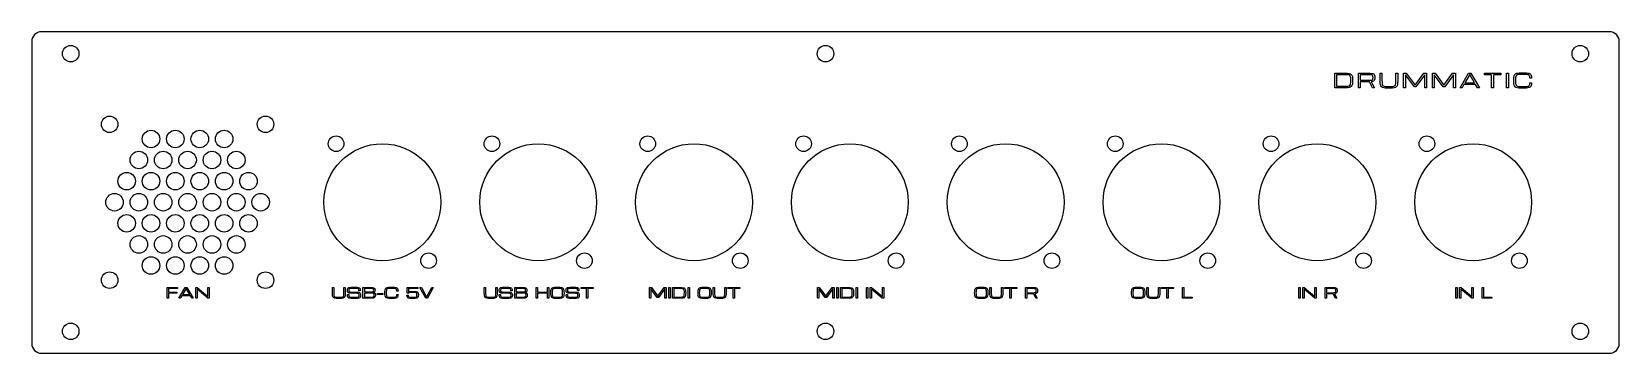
# Model space of a CAD drawing. Header units: millimetres. Extents: x 0 to 326, y 0 to 66.
import ezdxf

# ---------------------------------------------------------------- set-up
doc = ezdxf.new("R2010")
doc.units = ezdxf.units.MM
for name, color, linetype in [('INCISIONE', 5, 'Continuous'), ('SVASATI', 6, 'Continuous'), ('TAGLIO', 1, 'Continuous')]:
    doc.layers.add(name, color=color, linetype=linetype)

msp = doc.modelspace()

# ---------------------------------------------------------------- linework, layer by layer
at = {"layer": 'INCISIONE'}
for points in [[(267.57, 54.5), (267.57, 57.5), (269.8, 57.5), (270.2, 57.49), (270.52, 57.45), (270.77, 57.37), (270.97, 57.24), (271.1, 57.06), (271.19, 56.8), (271.24, 56.47), (271.25, 56.04), (271.25, 55.96), (271.24, 55.54), (271.19, 55.21), (271.1, 54.96), (270.97, 54.77), (270.77, 54.64), (270.52, 54.56), (270.2, 54.51), (269.8, 54.5), (267.57, 54.5)], [(267.95, 54.82), (269.8, 54.82), (270.12, 54.83), (270.36, 54.86), (270.55, 54.91), (270.69, 55), (270.78, 55.14), (270.84, 55.34), (270.87, 55.61), (270.88, 55.96), (270.88, 56.04), (270.87, 56.33), (270.85, 56.57), (270.82, 56.76), (270.77, 56.91), (270.69, 57.01), (270.58, 57.09), (270.44, 57.13), (270.27, 57.16), (270.06, 57.17), (269.8, 57.18), (267.95, 57.18), (267.95, 54.82)], [(272.45, 57.5), (274.46, 57.5), (274.86, 57.49), (275.17, 57.46), (275.41, 57.41), (275.58, 57.33), (275.69, 57.21), (275.76, 57.06), (275.8, 56.88), (275.81, 56.64), (275.81, 56.57), (275.8, 56.35), (275.76, 56.16), (275.68, 56.01), (275.54, 55.89), (275.35, 55.8), (275.07, 55.74), (275.73, 54.5), (275.35, 54.5), (274.71, 55.72), (274.67, 55.71), (274.63, 55.71), (274.55, 55.71), (272.83, 55.71), (272.83, 54.5), (272.45, 54.5), (272.45, 57.5)], [(272.83, 56.04), (274.49, 56.04), (274.79, 56.04), (275.01, 56.06), (275.18, 56.09), (275.3, 56.14), (275.37, 56.21), (275.41, 56.3), (275.43, 56.42), (275.44, 56.57), (275.44, 56.64), (275.43, 56.81), (275.4, 56.94), (275.35, 57.03), (275.26, 57.1), (275.13, 57.14), (274.95, 57.16), (274.7, 57.17), (274.39, 57.18), (272.83, 57.18), (272.83, 56.04)], [(278.35, 54.44), (277.95, 54.45), (277.63, 54.5), (277.38, 54.58), (277.19, 54.72), (277.05, 54.91), (276.96, 55.18), (276.92, 55.52), (276.9, 55.96), (276.9, 57.5), (277.27, 57.5), (277.27, 55.96), (277.28, 55.66), (277.3, 55.41), (277.33, 55.21), (277.39, 55.06), (277.46, 54.95), (277.57, 54.87), (277.71, 54.81), (277.88, 54.78), (278.09, 54.77), (278.35, 54.76), (279.06, 54.76), (279.31, 54.77), (279.53, 54.78), (279.7, 54.81), (279.84, 54.87), (279.94, 54.95), (280.02, 55.06), (280.08, 55.21), (280.11, 55.41), (280.13, 55.66), (280.13, 55.96), (280.13, 57.5), (280.51, 57.5), (280.51, 55.96), (280.49, 55.52), (280.44, 55.18), (280.36, 54.91), (280.22, 54.72), (280.03, 54.58), (279.78, 54.5), (279.46, 54.45), (279.06, 54.44), (278.35, 54.44)], [(281.71, 54.5), (281.71, 57.5), (282.27, 57.5), (284.08, 55.05), (285.87, 57.5), (286.43, 57.5), (286.43, 54.5), (286.06, 54.5), (286.06, 57.16), (284.26, 54.7), (283.92, 54.7), (282.09, 57.16), (282.09, 54.5), (281.71, 54.5)], [(287.63, 54.5), (287.63, 57.5), (288.19, 57.5), (290.01, 55.05), (291.79, 57.5), (292.35, 57.5), (292.35, 54.5), (291.98, 54.5), (291.98, 57.16), (290.19, 54.7), (289.85, 54.7), (288.01, 57.16), (288.01, 54.5), (287.63, 54.5)], [(293.3, 54.5), (295.05, 57.5), (295.55, 57.5), (297.3, 54.5), (296.86, 54.5), (296.49, 55.19), (294.11, 55.19), (293.74, 54.5), (293.3, 54.5)], [(294.3, 55.5), (296.3, 55.5), (295.3, 57.25), (294.3, 55.5)], [(299.8, 54.5), (299.8, 57.19), (298.3, 57.19), (298.3, 57.5), (301.68, 57.5), (301.68, 57.19), (300.18, 57.19), (300.18, 54.5), (299.8, 54.5)], [(302.87, 54.5), (302.87, 57.5), (303.25, 57.5), (303.25, 54.5), (302.87, 54.5)], [(304.32, 55.96), (304.32, 56.04), (304.33, 56.41), (304.36, 56.71), (304.41, 56.95), (304.49, 57.15), (304.6, 57.3), (304.75, 57.41), (304.94, 57.48), (305.17, 57.53), (305.44, 57.55), (305.77, 57.56), (306.55, 57.56), (306.93, 57.55), (307.23, 57.52), (307.48, 57.47), (307.68, 57.37), (307.82, 57.24), (307.92, 57.04), (307.98, 56.79), (308, 56.47), (307.62, 56.47), (307.61, 56.72), (307.57, 56.91), (307.51, 57.04), (307.4, 57.13), (307.26, 57.19), (307.08, 57.22), (306.84, 57.23), (306.55, 57.24), (305.77, 57.24), (305.51, 57.23), (305.3, 57.22), (305.12, 57.19), (304.99, 57.15), (304.88, 57.07), (304.8, 56.96), (304.75, 56.8), (304.71, 56.61), (304.7, 56.35), (304.69, 56.04), (304.69, 55.96), (304.7, 55.66), (304.71, 55.41), (304.75, 55.21), (304.8, 55.06), (304.88, 54.95), (304.99, 54.87), (305.12, 54.81), (305.3, 54.78), (305.51, 54.77), (305.77, 54.76), (306.55, 54.76), (306.84, 54.77), (307.08, 54.78), (307.26, 54.8), (307.4, 54.86), (307.51, 54.94), (307.57, 55.08), (307.61, 55.26), (307.62, 55.51), (308, 55.51), (307.98, 55.19), (307.92, 54.94), (307.82, 54.75), (307.68, 54.62), (307.48, 54.53), (307.23, 54.47), (306.93, 54.45), (306.55, 54.44), (305.77, 54.44), (305.37, 54.45), (305.05, 54.5), (304.79, 54.58), (304.6, 54.72), (304.47, 54.91), (304.38, 55.18), (304.33, 55.52), (304.32, 55.96)], [(27.83, 11.3), (27.83, 13.5), (29.9, 13.5), (29.9, 13.27), (28.1, 13.27), (28.1, 12.54), (29.82, 12.54), (29.82, 12.31), (28.1, 12.31), (28.1, 11.3), (27.83, 11.3)], [(30.23, 11.3), (31.51, 13.5), (31.88, 13.5), (33.16, 11.3), (32.84, 11.3), (32.57, 11.8), (30.82, 11.8), (30.55, 11.3), (30.23, 11.3)], [(30.96, 12.03), (32.43, 12.03), (31.7, 13.32), (30.96, 12.03)], [(33.67, 11.3), (33.67, 13.5), (33.96, 13.5), (36.17, 11.64), (36.17, 11.64), (36.17, 13.5), (36.45, 13.5), (36.45, 11.3), (36.16, 11.3), (33.95, 13.18), (33.95, 13.18), (33.95, 11.3), (33.67, 11.3)], [(62.8, 11.25), (62.51, 11.27), (62.27, 11.3), (62.09, 11.36), (61.95, 11.46), (61.85, 11.6), (61.79, 11.8), (61.75, 12.05), (61.74, 12.37), (61.74, 13.5), (62.01, 13.5), (62.01, 12.37), (62.02, 12.15), (62.03, 11.97), (62.06, 11.82), (62.1, 11.71), (62.15, 11.63), (62.23, 11.57), (62.33, 11.53), (62.46, 11.51), (62.62, 11.5), (62.8, 11.49), (63.32, 11.49), (63.51, 11.5), (63.67, 11.51), (63.79, 11.53), (63.89, 11.57), (63.97, 11.63), (64.03, 11.71), (64.07, 11.82), (64.09, 11.97), (64.11, 12.15), (64.11, 12.37), (64.11, 13.5), (64.39, 13.5), (64.39, 12.37), (64.38, 12.05), (64.34, 11.8), (64.28, 11.6), (64.18, 11.46), (64.04, 11.36), (63.85, 11.3), (63.62, 11.27), (63.32, 11.25), (62.8, 11.25)], [(67.24, 11.94), (67.23, 12.05), (67.22, 12.14), (67.19, 12.2), (67.13, 12.24), (67.04, 12.27), (66.91, 12.29), (66.74, 12.3), (66.51, 12.31), (65.71, 12.32), (65.44, 12.33), (65.24, 12.35), (65.08, 12.39), (64.97, 12.45), (64.89, 12.53), (64.84, 12.64), (64.82, 12.76), (64.81, 12.92), (64.82, 13.09), (64.85, 13.23), (64.91, 13.34), (65.01, 13.42), (65.14, 13.48), (65.32, 13.52), (65.56, 13.54), (65.85, 13.55), (66.46, 13.55), (66.73, 13.54), (66.95, 13.53), (67.12, 13.5), (67.26, 13.44), (67.36, 13.36), (67.42, 13.23), (67.46, 13.06), (67.47, 12.84), (67.2, 12.84), (67.19, 13.01), (67.16, 13.13), (67.11, 13.22), (67.04, 13.27), (66.94, 13.29), (66.81, 13.31), (66.65, 13.31), (66.46, 13.31), (65.86, 13.31), (65.63, 13.31), (65.45, 13.3), (65.32, 13.28), (65.22, 13.25), (65.15, 13.21), (65.11, 13.14), (65.09, 13.04), (65.09, 12.92), (65.09, 12.82), (65.11, 12.74), (65.14, 12.67), (65.19, 12.63), (65.27, 12.6), (65.39, 12.58), (65.55, 12.57), (65.76, 12.56), (66.62, 12.55), (66.89, 12.54), (67.1, 12.52), (67.25, 12.47), (67.37, 12.42), (67.44, 12.33), (67.48, 12.23), (67.51, 12.1), (67.51, 11.94), (67.5, 11.76), (67.48, 11.61), (67.42, 11.49), (67.34, 11.4), (67.21, 11.33), (67.03, 11.29), (66.8, 11.26), (66.51, 11.25), (65.84, 11.25), (65.57, 11.26), (65.35, 11.28), (65.17, 11.32), (65.03, 11.38), (64.93, 11.48), (64.86, 11.62), (64.83, 11.8), (64.81, 12.03), (65.09, 12.03), (65.1, 11.85), (65.12, 11.72), (65.17, 11.62), (65.24, 11.56), (65.33, 11.52), (65.47, 11.5), (65.63, 11.49), (65.84, 11.49), (66.5, 11.49), (66.73, 11.5), (66.9, 11.51), (67.03, 11.53), (67.12, 11.57), (67.18, 11.63), (67.22, 11.71), (67.23, 11.81), (67.24, 11.94)], [(68.02, 11.3), (68.02, 13.5), (69.78, 13.5), (70, 13.49), (70.18, 13.45), (70.32, 13.39), (70.42, 13.29), (70.48, 13.15), (70.5, 12.95), (70.48, 12.78), (70.41, 12.63), (70.29, 12.53), (70.13, 12.49), (70.34, 12.44), (70.48, 12.32), (70.56, 12.15), (70.59, 11.94), (70.58, 11.76), (70.54, 11.62), (70.48, 11.51), (70.39, 11.42), (70.27, 11.36), (70.11, 11.33), (69.9, 11.31), (69.65, 11.3), (68.02, 11.3)], [(68.3, 12.58), (69.58, 12.58), (69.78, 12.59), (69.94, 12.6), (70.07, 12.63), (70.15, 12.69), (70.21, 12.8), (70.22, 12.95), (70.21, 13.08), (70.18, 13.17), (70.13, 13.22), (70.04, 13.25), (69.93, 13.27), (69.78, 13.27), (68.3, 13.27), (68.3, 12.58)], [(72.53, 12.37), (72.53, 12.43), (72.53, 12.7), (72.55, 12.92), (72.59, 13.1), (72.65, 13.24), (72.74, 13.35), (72.84, 13.43), (72.98, 13.49), (73.15, 13.52), (73.35, 13.54), (73.59, 13.55), (74.17, 13.55), (74.44, 13.54), (74.66, 13.52), (74.85, 13.48), (74.99, 13.41), (75.1, 13.31), (75.17, 13.17), (75.21, 12.98), (75.23, 12.74), (74.95, 12.74), (74.94, 12.93), (74.91, 13.07), (74.86, 13.16), (74.79, 13.23), (74.69, 13.27), (74.55, 13.3), (74.38, 13.3), (74.17, 13.31), (73.59, 13.31), (73.4, 13.3), (73.24, 13.3), (73.12, 13.28), (73.02, 13.24), (72.94, 13.18), (72.88, 13.1), (72.84, 12.99), (72.82, 12.84), (72.8, 12.66), (72.8, 12.43), (72.8, 12.37), (72.8, 12.15), (72.82, 11.97), (72.84, 11.82), (72.88, 11.71), (72.94, 11.63), (73.02, 11.57), (73.12, 11.53), (73.24, 11.51), (73.4, 11.5), (73.59, 11.49), (74.17, 11.49), (74.38, 11.49), (74.55, 11.5), (74.69, 11.52), (74.79, 11.56), (74.86, 11.63), (74.91, 11.72), (74.94, 11.86), (74.95, 12.04), (75.23, 12.04), (75.21, 11.81), (75.17, 11.62), (75.1, 11.48), (74.99, 11.39), (74.85, 11.32), (74.66, 11.28), (74.44, 11.26), (74.17, 11.25), (73.59, 11.25), (73.3, 11.27), (73.06, 11.3), (72.87, 11.36), (72.74, 11.46), (72.64, 11.6), (72.57, 11.8), (72.54, 12.05), (72.53, 12.37)], [(77.07, 12.35), (77.07, 13.5), (79.29, 13.5), (79.29, 13.27), (77.35, 13.27), (77.35, 12.55), (77.53, 12.66), (77.82, 12.7), (78.48, 12.7), (78.75, 12.69), (78.96, 12.67), (79.12, 12.62), (79.23, 12.56), (79.31, 12.47), (79.36, 12.37), (79.38, 12.24), (79.39, 12.08), (79.39, 11.94), (79.38, 11.76), (79.35, 11.61), (79.3, 11.49), (79.21, 11.4), (79.08, 11.33), (78.91, 11.29), (78.68, 11.26), (78.39, 11.25), (78.03, 11.25), (77.74, 11.26), (77.51, 11.29), (77.34, 11.33), (77.21, 11.4), (77.13, 11.49), (77.07, 11.61), (77.04, 11.76), (77.04, 11.94), (77.31, 11.94), (77.32, 11.81), (77.33, 11.71), (77.36, 11.63), (77.42, 11.57), (77.51, 11.53), (77.64, 11.51), (77.82, 11.5), (78.05, 11.49), (78.37, 11.49), (78.6, 11.5), (78.78, 11.51), (78.91, 11.53), (79, 11.57), (79.06, 11.63), (79.09, 11.7), (79.11, 11.81), (79.11, 11.94), (79.11, 12.08), (79.11, 12.19), (79.09, 12.28), (79.06, 12.35), (79, 12.4), (78.91, 12.43), (78.79, 12.46), (78.61, 12.47), (78.38, 12.47), (78.08, 12.47), (77.8, 12.46), (77.61, 12.45), (77.48, 12.41), (77.4, 12.35), (77.07, 12.35)], [(80.91, 11.3), (79.72, 13.5), (80.04, 13.5), (81.09, 11.49), (82.14, 13.5), (82.45, 13.5), (81.27, 11.3), (80.91, 11.3)], [(93.99, 11.25), (93.7, 11.27), (93.46, 11.3), (93.27, 11.36), (93.13, 11.46), (93.03, 11.6), (92.97, 11.8), (92.94, 12.05), (92.92, 12.37), (92.92, 13.5), (93.2, 13.5), (93.2, 12.37), (93.2, 12.15), (93.22, 11.97), (93.24, 11.82), (93.28, 11.71), (93.34, 11.63), (93.42, 11.57), (93.52, 11.53), (93.64, 11.51), (93.8, 11.5), (93.99, 11.49), (94.51, 11.49), (94.7, 11.5), (94.85, 11.51), (94.98, 11.53), (95.08, 11.57), (95.16, 11.63), (95.21, 11.71), (95.25, 11.82), (95.28, 11.97), (95.29, 12.15), (95.3, 12.37), (95.3, 13.5), (95.57, 13.5), (95.57, 12.37), (95.56, 12.05), (95.52, 11.8), (95.46, 11.6), (95.36, 11.46), (95.22, 11.36), (95.04, 11.3), (94.8, 11.27), (94.51, 11.25), (93.99, 11.25)], [(98.42, 11.94), (98.42, 12.05), (98.4, 12.14), (98.37, 12.2), (98.31, 12.24), (98.22, 12.27), (98.09, 12.29), (97.92, 12.3), (97.69, 12.31), (96.89, 12.32), (96.63, 12.33), (96.42, 12.35), (96.26, 12.39), (96.15, 12.45), (96.07, 12.53), (96.03, 12.64), (96, 12.76), (96, 12.92), (96.01, 13.09), (96.04, 13.23), (96.1, 13.34), (96.19, 13.42), (96.33, 13.48), (96.51, 13.52), (96.74, 13.54), (97.03, 13.55), (97.65, 13.55), (97.91, 13.54), (98.13, 13.53), (98.31, 13.5), (98.44, 13.44), (98.54, 13.36), (98.61, 13.23), (98.64, 13.06), (98.65, 12.84), (98.38, 12.84), (98.37, 13.01), (98.34, 13.13), (98.29, 13.22), (98.22, 13.27), (98.12, 13.29), (98, 13.31), (97.84, 13.31), (97.65, 13.31), (97.05, 13.31), (96.82, 13.31), (96.64, 13.3), (96.5, 13.28), (96.4, 13.25), (96.34, 13.21), (96.3, 13.14), (96.28, 13.04), (96.27, 12.92), (96.28, 12.82), (96.29, 12.74), (96.32, 12.67), (96.37, 12.63), (96.46, 12.6), (96.58, 12.58), (96.74, 12.57), (96.95, 12.56), (97.8, 12.55), (98.07, 12.54), (98.28, 12.52), (98.44, 12.47), (98.55, 12.42), (98.62, 12.33), (98.67, 12.23), (98.69, 12.1), (98.7, 11.94), (98.69, 11.76), (98.66, 11.61), (98.61, 11.49), (98.52, 11.4), (98.39, 11.33), (98.22, 11.29), (97.99, 11.26), (97.7, 11.25), (97.03, 11.25), (96.76, 11.26), (96.53, 11.28), (96.36, 11.32), (96.22, 11.38), (96.12, 11.48), (96.05, 11.62), (96.01, 11.8), (96, 12.03), (96.27, 12.03), (96.28, 11.85), (96.3, 11.72), (96.35, 11.62), (96.42, 11.56), (96.52, 11.52), (96.65, 11.5), (96.82, 11.49), (97.03, 11.49), (97.68, 11.49), (97.91, 11.5), (98.09, 11.51), (98.22, 11.53), (98.31, 11.57), (98.37, 11.63), (98.4, 11.71), (98.42, 11.81), (98.42, 11.94)], [(99.21, 11.3), (99.21, 13.5), (100.96, 13.5), (101.19, 13.49), (101.37, 13.45), (101.51, 13.39), (101.61, 13.29), (101.66, 13.15), (101.68, 12.95), (101.66, 12.78), (101.59, 12.63), (101.48, 12.53), (101.32, 12.49), (101.52, 12.44), (101.67, 12.32), (101.75, 12.15), (101.77, 11.94), (101.76, 11.76), (101.73, 11.62), (101.67, 11.51), (101.58, 11.42), (101.45, 11.36), (101.29, 11.33), (101.09, 11.31), (100.84, 11.3), (99.21, 11.3)], [(99.48, 12.58), (100.76, 12.58), (100.97, 12.59), (101.13, 12.6), (101.25, 12.63), (101.34, 12.69), (101.39, 12.8), (101.41, 12.95), (101.4, 13.08), (101.37, 13.17), (101.31, 13.22), (101.23, 13.25), (101.11, 13.27), (100.96, 13.27), (99.48, 13.27), (99.48, 12.58)], [(103.61, 11.3), (103.61, 13.5), (103.88, 13.5), (103.88, 12.54), (105.9, 12.54), (105.9, 13.5), (106.18, 13.5), (106.18, 11.3), (105.9, 11.3), (105.9, 12.31), (103.88, 12.31), (103.88, 11.3), (103.61, 11.3)], [(107.66, 11.25), (107.36, 11.27), (107.13, 11.3), (106.94, 11.36), (106.8, 11.46), (106.7, 11.6), (106.64, 11.8), (106.61, 12.05), (106.59, 12.37), (106.59, 12.43), (106.6, 12.7), (106.62, 12.92), (106.66, 13.1), (106.72, 13.24), (106.8, 13.35), (106.91, 13.43), (107.05, 13.49), (107.22, 13.52), (107.42, 13.54), (107.66, 13.55), (108.24, 13.55), (108.47, 13.54), (108.68, 13.52), (108.84, 13.49), (108.98, 13.43), (109.09, 13.35), (109.17, 13.24), (109.23, 13.1), (109.27, 12.92), (109.29, 12.7), (109.3, 12.43), (109.3, 12.37), (109.29, 12.05), (109.25, 11.8), (109.19, 11.6), (109.09, 11.46), (108.95, 11.36), (108.77, 11.3), (108.53, 11.27), (108.24, 11.25), (107.66, 11.25)], [(107.66, 11.49), (108.24, 11.49), (108.42, 11.5), (108.58, 11.51), (108.71, 11.53), (108.81, 11.57), (108.89, 11.63), (108.94, 11.71), (108.98, 11.82), (109.01, 11.97), (109.02, 12.15), (109.02, 12.37), (109.02, 12.43), (109.02, 12.66), (109.01, 12.84), (108.98, 12.99), (108.94, 13.1), (108.89, 13.18), (108.81, 13.24), (108.71, 13.28), (108.58, 13.3), (108.42, 13.3), (108.24, 13.31), (107.66, 13.31), (107.47, 13.3), (107.31, 13.3), (107.19, 13.28), (107.08, 13.24), (107.01, 13.18), (106.95, 13.1), (106.91, 12.99), (106.89, 12.84), (106.87, 12.66), (106.87, 12.43), (106.87, 12.37), (106.87, 12.15), (106.89, 11.97), (106.91, 11.82), (106.95, 11.71), (107.01, 11.63), (107.08, 11.57), (107.19, 11.53), (107.31, 11.51), (107.47, 11.5), (107.66, 11.49)], [(112.15, 11.94), (112.15, 12.05), (112.13, 12.14), (112.1, 12.2), (112.04, 12.24), (111.95, 12.27), (111.82, 12.29), (111.65, 12.3), (111.42, 12.31), (110.62, 12.32), (110.36, 12.33), (110.15, 12.35), (109.99, 12.39), (109.88, 12.45), (109.8, 12.53), (109.76, 12.64), (109.73, 12.76), (109.73, 12.92), (109.74, 13.09), (109.77, 13.23), (109.83, 13.34), (109.92, 13.42), (110.05, 13.48), (110.23, 13.52), (110.47, 13.54), (110.76, 13.55), (111.37, 13.55), (111.64, 13.54), (111.86, 13.53), (112.04, 13.5), (112.17, 13.44), (112.27, 13.36), (112.33, 13.23), (112.37, 13.06), (112.38, 12.84), (112.11, 12.84), (112.1, 13.01), (112.07, 13.13), (112.02, 13.22), (111.95, 13.27), (111.85, 13.29), (111.73, 13.31), (111.57, 13.31), (111.37, 13.31), (110.77, 13.31), (110.54, 13.31), (110.36, 13.3), (110.23, 13.28), (110.13, 13.25), (110.07, 13.21), (110.03, 13.14), (110.01, 13.04), (110, 12.92), (110, 12.82), (110.02, 12.74), (110.05, 12.67), (110.1, 12.63), (110.19, 12.6), (110.3, 12.58), (110.46, 12.57), (110.67, 12.56), (111.53, 12.55), (111.8, 12.54), (112.01, 12.52), (112.17, 12.47), (112.28, 12.42), (112.35, 12.33), (112.4, 12.23), (112.42, 12.1), (112.43, 11.94), (112.42, 11.76), (112.39, 11.61), (112.34, 11.49), (112.25, 11.4), (112.12, 11.33), (111.95, 11.29), (111.72, 11.26), (111.43, 11.25), (110.76, 11.25), (110.49, 11.26), (110.26, 11.28), (110.08, 11.32), (109.95, 11.38), (109.84, 11.48), (109.78, 11.62), (109.74, 11.8), (109.73, 12.03), (110, 12.03), (110.01, 11.85), (110.03, 11.72), (110.08, 11.62), (110.15, 11.56), (110.25, 11.52), (110.38, 11.5), (110.55, 11.49), (110.76, 11.49), (111.41, 11.49), (111.64, 11.5), (111.82, 11.51), (111.95, 11.53), (112.04, 11.57), (112.1, 11.63), (112.13, 11.71), (112.15, 11.81), (112.15, 11.94)], [(113.9, 11.3), (113.9, 13.27), (112.8, 13.27), (112.8, 13.5), (115.27, 13.5), (115.27, 13.27), (114.17, 13.27), (114.17, 11.3), (113.9, 11.3)], [(126.84, 11.3), (126.84, 13.5), (127.25, 13.5), (128.58, 11.71), (129.89, 13.5), (130.3, 13.5), (130.3, 11.3), (130.02, 11.3), (130.02, 13.25), (128.71, 11.44), (128.46, 11.44), (127.11, 13.25), (127.11, 11.3), (126.84, 11.3)], [(130.81, 11.3), (130.81, 13.5), (131.08, 13.5), (131.08, 11.3), (130.81, 11.3)], [(131.6, 11.3), (131.6, 13.5), (133.23, 13.5), (133.52, 13.49), (133.76, 13.46), (133.95, 13.4), (134.08, 13.31), (134.18, 13.18), (134.25, 12.99), (134.28, 12.74), (134.29, 12.43), (134.29, 12.37), (134.28, 12.07), (134.25, 11.82), (134.18, 11.64), (134.08, 11.5), (133.95, 11.4), (133.76, 11.34), (133.52, 11.31), (133.23, 11.3), (131.6, 11.3)], [(131.87, 11.54), (133.23, 11.54), (133.46, 11.54), (133.64, 11.56), (133.78, 11.6), (133.88, 11.67), (133.95, 11.77), (133.99, 11.92), (134.01, 12.11), (134.02, 12.37), (134.02, 12.43), (134.02, 12.65), (134, 12.82), (133.98, 12.96), (133.94, 13.07), (133.88, 13.14), (133.8, 13.2), (133.7, 13.23), (133.58, 13.25), (133.42, 13.26), (133.23, 13.26), (131.87, 13.26), (131.87, 11.54)], [(134.8, 11.3), (134.8, 13.5), (135.08, 13.5), (135.08, 11.3), (134.8, 11.3)], [(137.88, 11.25), (137.59, 11.27), (137.35, 11.3), (137.17, 11.36), (137.03, 11.46), (136.93, 11.6), (136.86, 11.8), (136.83, 12.05), (136.82, 12.37), (136.82, 12.43), (136.82, 12.7), (136.85, 12.92), (136.89, 13.1), (136.94, 13.24), (137.03, 13.35), (137.14, 13.43), (137.27, 13.49), (137.44, 13.52), (137.64, 13.54), (137.88, 13.55), (138.46, 13.55), (138.7, 13.54), (138.9, 13.52), (139.07, 13.49), (139.2, 13.43), (139.31, 13.35), (139.4, 13.24), (139.46, 13.1), (139.49, 12.92), (139.52, 12.7), (139.52, 12.43), (139.52, 12.37), (139.51, 12.05), (139.48, 11.8), (139.41, 11.6), (139.31, 11.46), (139.17, 11.36), (138.99, 11.3), (138.75, 11.27), (138.46, 11.25), (137.88, 11.25)], [(137.88, 11.49), (138.46, 11.49), (138.65, 11.5), (138.8, 11.51), (138.93, 11.53), (139.03, 11.57), (139.11, 11.63), (139.17, 11.71), (139.21, 11.82), (139.23, 11.97), (139.24, 12.15), (139.25, 12.37), (139.25, 12.43), (139.24, 12.66), (139.23, 12.84), (139.21, 12.99), (139.17, 13.1), (139.11, 13.18), (139.03, 13.24), (138.93, 13.28), (138.8, 13.3), (138.65, 13.3), (138.46, 13.31), (137.88, 13.31), (137.69, 13.3), (137.54, 13.3), (137.41, 13.28), (137.31, 13.24), (137.23, 13.18), (137.17, 13.1), (137.13, 12.99), (137.11, 12.84), (137.1, 12.66), (137.09, 12.43), (137.09, 12.37), (137.1, 12.15), (137.11, 11.97), (137.13, 11.82), (137.17, 11.71), (137.23, 11.63), (137.31, 11.57), (137.41, 11.53), (137.54, 11.51), (137.69, 11.5), (137.88, 11.49)], [(141.02, 11.25), (140.72, 11.27), (140.49, 11.3), (140.3, 11.36), (140.16, 11.46), (140.06, 11.6), (140, 11.8), (139.96, 12.05), (139.95, 12.37), (139.95, 13.5), (140.23, 13.5), (140.23, 12.37), (140.23, 12.15), (140.24, 11.97), (140.27, 11.82), (140.31, 11.71), (140.37, 11.63), (140.44, 11.57), (140.55, 11.53), (140.67, 11.51), (140.83, 11.5), (141.02, 11.49), (141.54, 11.49), (141.72, 11.5), (141.88, 11.51), (142.01, 11.53), (142.11, 11.57), (142.19, 11.63), (142.24, 11.71), (142.28, 11.82), (142.31, 11.97), (142.32, 12.15), (142.32, 12.37), (142.32, 13.5), (142.6, 13.5), (142.6, 12.37), (142.59, 12.05), (142.55, 11.8), (142.49, 11.6), (142.39, 11.46), (142.25, 11.36), (142.06, 11.3), (141.83, 11.27), (141.54, 11.25), (141.02, 11.25)], [(144.07, 11.3), (144.07, 13.27), (142.97, 13.27), (142.97, 13.5), (145.44, 13.5), (145.44, 13.27), (144.34, 13.27), (144.34, 11.3), (144.07, 11.3)], [(161.33, 11.3), (161.33, 13.5), (161.73, 13.5), (163.06, 11.71), (164.38, 13.5), (164.79, 13.5), (164.79, 11.3), (164.51, 11.3), (164.51, 13.25), (163.2, 11.44), (162.95, 11.44), (161.6, 13.25), (161.6, 11.3), (161.33, 11.3)], [(165.3, 11.3), (165.3, 13.5), (165.57, 13.5), (165.57, 11.3), (165.3, 11.3)], [(166.09, 11.3), (166.09, 13.5), (167.72, 13.5), (168.01, 13.49), (168.25, 13.46), (168.43, 13.4), (168.57, 13.31), (168.67, 13.18), (168.74, 12.99), (168.77, 12.74), (168.78, 12.43), (168.78, 12.37), (168.77, 12.07), (168.74, 11.82), (168.67, 11.64), (168.57, 11.5), (168.43, 11.4), (168.25, 11.34), (168.01, 11.31), (167.72, 11.3), (166.09, 11.3)], [(166.36, 11.54), (167.72, 11.54), (167.95, 11.54), (168.13, 11.56), (168.27, 11.6), (168.37, 11.67), (168.44, 11.77), (168.48, 11.92), (168.5, 12.11), (168.51, 12.37), (168.51, 12.43), (168.5, 12.65), (168.49, 12.82), (168.47, 12.96), (168.43, 13.07), (168.37, 13.14), (168.29, 13.2), (168.19, 13.23), (168.06, 13.25), (167.91, 13.26), (167.72, 13.26), (166.36, 13.26), (166.36, 11.54)], [(169.29, 11.3), (169.29, 13.5), (169.57, 13.5), (169.57, 11.3), (169.29, 11.3)], [(171.4, 11.3), (171.4, 13.5), (171.67, 13.5), (171.67, 11.3), (171.4, 11.3)], [(172.18, 11.3), (172.18, 13.5), (172.47, 13.5), (174.68, 11.64), (174.68, 11.64), (174.68, 13.5), (174.96, 13.5), (174.96, 11.3), (174.67, 11.3), (172.46, 13.18), (172.46, 13.18), (172.46, 11.3), (172.18, 11.3)], [(194.69, 11.25), (194.4, 11.27), (194.16, 11.3), (193.98, 11.36), (193.84, 11.46), (193.74, 11.6), (193.68, 11.8), (193.64, 12.05), (193.63, 12.37), (193.63, 12.43), (193.64, 12.7), (193.66, 12.92), (193.7, 13.1), (193.76, 13.24), (193.84, 13.35), (193.95, 13.43), (194.08, 13.49), (194.25, 13.52), (194.45, 13.54), (194.69, 13.55), (195.27, 13.55), (195.51, 13.54), (195.71, 13.52), (195.88, 13.49), (196.02, 13.43), (196.12, 13.35), (196.21, 13.24), (196.27, 13.1), (196.31, 12.92), (196.33, 12.7), (196.33, 12.43), (196.33, 12.37), (196.32, 12.05), (196.29, 11.8), (196.22, 11.6), (196.12, 11.46), (195.99, 11.36), (195.8, 11.3), (195.56, 11.27), (195.27, 11.25), (194.69, 11.25)], [(194.69, 11.49), (195.27, 11.49), (195.46, 11.5), (195.62, 11.51), (195.74, 11.53), (195.84, 11.57), (195.92, 11.63), (195.98, 11.71), (196.02, 11.82), (196.04, 11.97), (196.06, 12.15), (196.06, 12.37), (196.06, 12.43), (196.06, 12.66), (196.04, 12.84), (196.02, 12.99), (195.98, 13.1), (195.92, 13.18), (195.84, 13.24), (195.74, 13.28), (195.62, 13.3), (195.46, 13.3), (195.27, 13.31), (194.69, 13.31), (194.5, 13.3), (194.35, 13.3), (194.22, 13.28), (194.12, 13.24), (194.04, 13.18), (193.98, 13.1), (193.95, 12.99), (193.92, 12.84), (193.91, 12.66), (193.9, 12.43), (193.9, 12.37), (193.91, 12.15), (193.92, 11.97), (193.95, 11.82), (193.98, 11.71), (194.04, 11.63), (194.12, 11.57), (194.22, 11.53), (194.35, 11.51), (194.5, 11.5), (194.69, 11.49)], [(197.83, 11.25), (197.53, 11.27), (197.3, 11.3), (197.11, 11.36), (196.97, 11.46), (196.87, 11.6), (196.81, 11.8), (196.78, 12.05), (196.76, 12.37), (196.76, 13.5), (197.04, 13.5), (197.04, 12.37), (197.04, 12.15), (197.06, 11.97), (197.08, 11.82), (197.12, 11.71), (197.18, 11.63), (197.26, 11.57), (197.36, 11.53), (197.48, 11.51), (197.64, 11.5), (197.83, 11.49), (198.35, 11.49), (198.54, 11.5), (198.69, 11.51), (198.82, 11.53), (198.92, 11.57), (199, 11.63), (199.05, 11.71), (199.09, 11.82), (199.12, 11.97), (199.13, 12.15), (199.14, 12.37), (199.14, 13.5), (199.41, 13.5), (199.41, 12.37), (199.4, 12.05), (199.36, 11.8), (199.3, 11.6), (199.2, 11.46), (199.06, 11.36), (198.88, 11.3), (198.64, 11.27), (198.35, 11.25), (197.83, 11.25)], [(200.88, 11.3), (200.88, 13.27), (199.78, 13.27), (199.78, 13.5), (202.26, 13.5), (202.26, 13.27), (201.16, 13.27), (201.16, 11.3), (200.88, 11.3)], [(204.09, 13.5), (205.56, 13.5), (205.85, 13.49), (206.08, 13.47), (206.26, 13.43), (206.38, 13.37), (206.47, 13.29), (206.52, 13.18), (206.55, 13.04), (206.55, 12.87), (206.55, 12.82), (206.54, 12.66), (206.51, 12.52), (206.45, 12.41), (206.36, 12.32), (206.21, 12.25), (206.01, 12.21), (206.49, 11.3), (206.22, 11.3), (205.75, 12.19), (205.72, 12.19), (205.69, 12.19), (205.62, 12.19), (204.37, 12.19), (204.37, 11.3), (204.09, 11.3), (204.09, 13.5)], [(204.37, 12.43), (205.58, 12.43), (205.8, 12.43), (205.97, 12.44), (206.09, 12.47), (206.18, 12.5), (206.23, 12.55), (206.26, 12.62), (206.27, 12.71), (206.28, 12.82), (206.28, 12.87), (206.27, 12.99), (206.25, 13.09), (206.21, 13.16), (206.15, 13.2), (206.05, 13.23), (205.92, 13.25), (205.74, 13.26), (205.51, 13.26), (204.37, 13.26), (204.37, 12.43)], [(226.92, 11.25), (226.63, 11.27), (226.39, 11.3), (226.2, 11.36), (226.07, 11.46), (225.97, 11.6), (225.9, 11.8), (225.87, 12.05), (225.86, 12.37), (225.86, 12.43), (225.86, 12.7), (225.88, 12.92), (225.92, 13.1), (225.98, 13.24), (226.07, 13.35), (226.17, 13.43), (226.31, 13.49), (226.48, 13.52), (226.68, 13.54), (226.92, 13.55), (227.5, 13.55), (227.74, 13.54), (227.94, 13.52), (228.11, 13.49), (228.24, 13.43), (228.35, 13.35), (228.43, 13.24), (228.49, 13.1), (228.53, 12.92), (228.55, 12.7), (228.56, 12.43), (228.56, 12.37), (228.55, 12.05), (228.51, 11.8), (228.45, 11.6), (228.35, 11.46), (228.21, 11.36), (228.03, 11.3), (227.79, 11.27), (227.5, 11.25), (226.92, 11.25)], [(226.92, 11.49), (227.5, 11.49), (227.69, 11.5), (227.84, 11.51), (227.97, 11.53), (228.07, 11.57), (228.15, 11.63), (228.2, 11.71), (228.24, 11.82), (228.27, 11.97), (228.28, 12.15), (228.29, 12.37), (228.29, 12.43), (228.28, 12.66), (228.27, 12.84), (228.24, 12.99), (228.2, 13.1), (228.15, 13.18), (228.07, 13.24), (227.97, 13.28), (227.84, 13.3), (227.69, 13.3), (227.5, 13.31), (226.92, 13.31), (226.73, 13.3), (226.57, 13.3), (226.45, 13.28), (226.35, 13.24), (226.27, 13.18), (226.21, 13.1), (226.17, 12.99), (226.15, 12.84), (226.13, 12.66), (226.13, 12.43), (226.13, 12.37), (226.13, 12.15), (226.15, 11.97), (226.17, 11.82), (226.21, 11.71), (226.27, 11.63), (226.35, 11.57), (226.45, 11.53), (226.57, 11.51), (226.73, 11.5), (226.92, 11.49)], [(230.05, 11.25), (229.76, 11.27), (229.52, 11.3), (229.34, 11.36), (229.2, 11.46), (229.1, 11.6), (229.04, 11.8), (229, 12.05), (228.99, 12.37), (228.99, 13.5), (229.27, 13.5), (229.27, 12.37), (229.27, 12.15), (229.28, 11.97), (229.31, 11.82), (229.35, 11.71), (229.4, 11.63), (229.48, 11.57), (229.58, 11.53), (229.71, 11.51), (229.87, 11.5), (230.05, 11.49), (230.57, 11.49), (230.76, 11.5), (230.92, 11.51), (231.04, 11.53), (231.14, 11.57), (231.22, 11.63), (231.28, 11.71), (231.32, 11.82), (231.34, 11.97), (231.36, 12.15), (231.36, 12.37), (231.36, 13.5), (231.64, 13.5), (231.64, 12.37), (231.63, 12.05), (231.59, 11.8), (231.53, 11.6), (231.43, 11.46), (231.29, 11.36), (231.1, 11.3), (230.87, 11.27), (230.57, 11.25), (230.05, 11.25)], [(233.11, 11.3), (233.11, 13.27), (232.01, 13.27), (232.01, 13.5), (234.48, 13.5), (234.48, 13.27), (233.38, 13.27), (233.38, 11.3), (233.11, 11.3)], [(236.31, 11.3), (236.31, 13.5), (236.59, 13.5), (236.59, 11.53), (238.33, 11.53), (238.33, 11.3), (236.31, 11.3)], [(260.21, 11.3), (260.21, 13.5), (260.48, 13.5), (260.48, 11.3), (260.21, 11.3)], [(260.99, 11.3), (260.99, 13.5), (261.28, 13.5), (263.49, 11.64), (263.49, 11.64), (263.49, 13.5), (263.77, 13.5), (263.77, 11.3), (263.48, 11.3), (261.27, 13.18), (261.27, 13.18), (261.27, 11.3), (260.99, 11.3)], [(265.6, 13.5), (267.08, 13.5), (267.37, 13.49), (267.59, 13.47), (267.77, 13.43), (267.89, 13.37), (267.98, 13.29), (268.03, 13.18), (268.06, 13.04), (268.07, 12.87), (268.07, 12.82), (268.06, 12.66), (268.03, 12.52), (267.97, 12.41), (267.87, 12.32), (267.72, 12.25), (267.52, 12.21), (268, 11.3), (267.73, 11.3), (267.26, 12.19), (267.23, 12.19), (267.2, 12.19), (267.14, 12.19), (265.88, 12.19), (265.88, 11.3), (265.6, 11.3), (265.6, 13.5)], [(265.88, 12.43), (267.09, 12.43), (267.31, 12.43), (267.48, 12.44), (267.6, 12.47), (267.69, 12.5), (267.74, 12.55), (267.77, 12.62), (267.79, 12.71), (267.79, 12.82), (267.79, 12.87), (267.79, 12.99), (267.77, 13.09), (267.73, 13.16), (267.66, 13.2), (267.57, 13.23), (267.43, 13.25), (267.25, 13.26), (267.02, 13.26), (265.88, 13.26), (265.88, 12.43)], [(292.43, 11.3), (292.43, 13.5), (292.71, 13.5), (292.71, 11.3), (292.43, 11.3)], [(293.22, 11.3), (293.22, 13.5), (293.51, 13.5), (295.72, 11.64), (295.72, 11.64), (295.72, 13.5), (295.99, 13.5), (295.99, 11.3), (295.71, 11.3), (293.5, 13.18), (293.49, 13.18), (293.49, 11.3), (293.22, 11.3)], [(297.82, 11.3), (297.82, 13.5), (298.1, 13.5), (298.1, 11.53), (299.84, 11.53), (299.84, 11.3), (297.82, 11.3)], [(68.3, 11.53), (69.65, 11.53), (69.83, 11.53), (69.98, 11.54), (70.09, 11.56), (70.18, 11.59), (70.24, 11.64), (70.28, 11.71), (70.31, 11.81), (70.31, 11.94), (70.3, 12.08), (70.26, 12.18), (70.19, 12.25), (70.1, 12.3), (69.99, 12.33), (69.87, 12.35), (69.73, 12.35), (69.58, 12.35), (68.3, 12.35), (68.3, 11.53)], [(71.01, 12.03), (71.01, 12.26), (72.11, 12.26), (72.11, 12.03), (71.01, 12.03)], [(99.48, 11.53), (100.84, 11.53), (101.02, 11.53), (101.16, 11.54), (101.28, 11.56), (101.37, 11.59), (101.43, 11.64), (101.47, 11.71), (101.49, 11.81), (101.5, 11.94), (101.48, 12.08), (101.44, 12.18), (101.37, 12.25), (101.28, 12.3), (101.18, 12.33), (101.05, 12.35), (100.91, 12.35), (100.76, 12.35), (99.48, 12.35), (99.48, 11.53)]]:
    msp.add_lwpolyline(points, close=True, dxfattribs=at)
at = {"layer": 'SVASATI'}
for centre in [(8, 61.5), (163, 61.5), (318, 61.5), (8, 4.5), (163, 4.5), (318, 4.5)]:
    msp.add_circle(centre, 1.7, dxfattribs=at)
at = {"layer": 'TAGLIO'}
msp.add_lwpolyline([(2, 0), (324, 0, 0.414214), (326, 2), (326, 64, 0.414214), (324, 66), (2, 66, 0.414214), (0, 64), (0, 2, 0.414214)], format="xyb", close=True, dxfattribs=at)
for centre, radius in [((16, 47), 1.7), ((24.5, 43.99), 1.8), ((29.5, 43.99), 1.8), ((34.5, 43.99), 1.8), ((39.5, 43.99), 1.8), ((48, 47), 1.7), ((72, 31), 12), ((62.5, 43), 1.6), ((104, 31), 12), ((94.5, 43), 1.6), ((136, 31), 12), ((126.5, 43), 1.6), ((168, 31), 12), ((158.5, 43), 1.6), ((200, 31), 12), ((190.5, 43), 1.6), ((232, 31), 12), ((222.5, 43), 1.6), ((264, 31), 12), ((254.5, 43), 1.6), ((296, 31), 12), ((286.5, 43), 1.6), ((22, 39.66), 1.8), ((27, 39.66), 1.8), ((32, 39.66), 1.8), ((37, 39.66), 1.8), ((42, 39.66), 1.8), ((19.5, 35.33), 1.8), ((24.5, 35.33), 1.8), ((29.5, 35.33), 1.8), ((34.5, 35.33), 1.8), ((39.5, 35.33), 1.8), ((44.5, 35.33), 1.8), ((17, 31), 1.8), ((22, 31), 1.8), ((27, 31), 1.8), ((32, 31), 1.8), ((37, 31), 1.8), ((42, 31), 1.8), ((47, 31), 1.8), ((19.5, 26.67), 1.8), ((24.5, 26.67), 1.8), ((29.5, 26.67), 1.8), ((34.5, 26.67), 1.8), ((39.5, 26.67), 1.8), ((44.5, 26.67), 1.8), ((22, 22.34), 1.8), ((27, 22.34), 1.8), ((32, 22.34), 1.8), ((37, 22.34), 1.8), ((42, 22.34), 1.8), ((24.5, 18.01), 1.8), ((29.5, 18.01), 1.8), ((34.5, 18.01), 1.8), ((39.5, 18.01), 1.8), ((81.5, 19), 1.6), ((113.5, 19), 1.6), ((145.5, 19), 1.6), ((177.5, 19), 1.6), ((209.5, 19), 1.6), ((241.5, 19), 1.6), ((273.5, 19), 1.6), ((305.5, 19), 1.6), ((16, 15), 1.7), ((48, 15), 1.7)]:
    msp.add_circle(centre, radius, dxfattribs=at)

doc.saveas('drawing.dxf')
